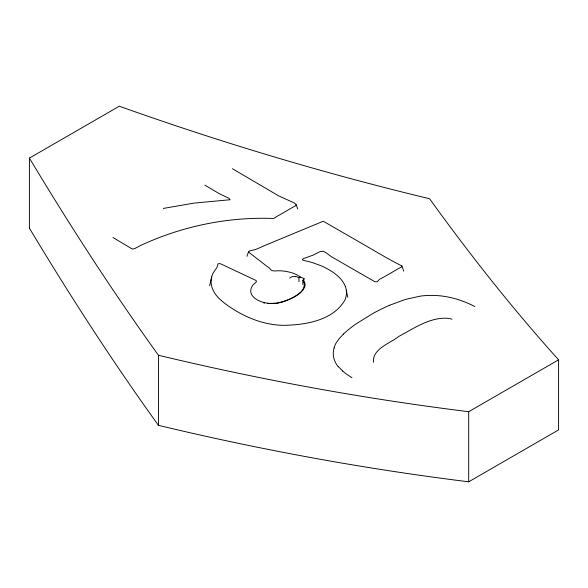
<?xml version="1.0" encoding="UTF-8"?>
<svg xmlns="http://www.w3.org/2000/svg" width="588" height="588" viewBox="0 0 588 588"><rect width="100%" height="100%" fill="white"/><g stroke="black" fill="none" stroke-linecap="round" stroke-linejoin="round"><path stroke-width="0.88" d="M303.202 279.704L304.488 278.925A24.373 14.068 0 0 0 300.358 277.036L300.181 276.897A27.482 15.869 0 0 0 290.031 272.273L287.172 271.634A35.331 20.396 0 0 0 284.261 271.149L281.307 270.84A18.257 10.54 0 0 0 278.94 270.781C276.015 270.634 271.862 272.031 270.083 268.848A9.57 5.527 0 0 0 269.164 267.856L267.195 266.445A32.656 18.853 0 0 1 266.011 265.6L248.673 252.171L249.444 250.973L254.494 249.76A12.914 7.46 0 0 0 256.508 249.15L265.372 245.233A127.353 73.529 0 0 0 267.599 244.336L323.275 221.22L360.143 242.499C374.005 250.437 387.786 258.889 401.92 265.982L401.413 267.114L398.598 268.525A21.462 12.392 0 0 0 396.871 269.473L395.548 270.274A55.368 31.965 0 0 1 394.482 270.921L386.176 275.684A60.05 34.67 0 0 0 384.949 276.419L379.444 279.366L377.129 281.821L374.762 281.667L331.279 256.625L325.634 252.458L323.091 251.252L319.71 251.752L313.228 255.096L303.702 258.529L302.247 259.521L303.239 260.271L312.03 262.439L321.438 265.908A58.447 33.744 0 0 1 326.193 268.172C333.999 272.435 342.135 277.984 345.399 286.65M209.637 285.643L211.717 276.97C212.378 271.707 217.7 268.944 217.979 263.762L220.162 263.637L224.278 265.526A82.812 47.812 0 0 0 226.152 266.43L256.081 280.505L256.449 281.784L253.046 284.879L251.51 287.363A40.3 23.263 0 0 0 251.076 288.649L250.709 290.839A21.006 12.127 0 0 0 253.685 297.219A21.462 12.392 0 0 0 254.398 297.896A23.549 13.598 0 0 0 259.095 300.806L262.248 302.034A18.882 10.9 0 0 0 265.019 302.754A21.374 12.341 0 0 0 276.301 303.18L278.536 302.871A26.159 15.104 0 0 0 282.1 302.078M211.717 276.97C209.196 286.047 214.635 295.007 221.456 300.622M232.429 168.719L278.536 195.797L294.36 202.985L296.168 204.668L295.742 205.66L293.566 206.866A21.719 12.539 0 0 0 292.405 207.461L290.7 208.475A67.488 38.962 0 0 1 289.678 209.085L279.888 214.745A41.939 24.218 0 0 1 278.815 215.333L277.036 216.318A11.914 6.88 0 0 0 276.073 216.987L274.442 218.089A3.168 1.83 0 0 1 272.964 218.464C228.732 216.818 184.095 225.821 143.773 244.042A99.321 57.337 0 0 1 141.973 244.829L134.703 248.57L132.432 249.099L112.947 237.508M334.035 347.942L335.035 345.149A52.148 30.106 0 0 1 336.057 343.098L339.32 338.49L343.429 334.109M246.909 256.353L248.57 251.752M289.575 278.109L292.28 276.536L295.485 276.47M282.1 302.078C290.648 298.726 305.738 294.044 304.202 282.461M300.189 292.78L302.886 290.112L304.657 287.209A20.521 11.848 0 0 0 303.305 279.888L302.849 280.476L302.835 284.533M29.4 228.173L29.4 158.106L119.298 106.2A2582.893 1947.213 35.8 0 0 429.556 198.737A2582.893 809.904 76.5 0 0 558.6 359.79L558.6 429.894L468.702 481.8A2582.893 1947.213 35.8 0 1 158.444 425.337A2582.893 809.904 76.5 0 1 29.4 228.144M29.4 158.076A2582.893 809.904 76.5 0 0 158.444 355.262A2582.893 1947.213 35.8 0 0 468.695 411.696L558.6 359.827M295.514 276.367A18.434 14.09 -71.5 0 1 296.859 276.808L298.954 277.742L300.365 277.029M389.33 305.356L405.58 299.365L420.596 296.08A48.326 27.901 0 0 1 436.575 295.551C449.945 296.33 462.991 300.372 474.825 306.546M286.349 300.659L276.897 303.239L267.731 303.489M163.295 208.424L194.121 203.095L230.099 199.744L228.975 198.354L219.089 193.562L204.852 185.161M264.74 303.092L263.659 302.879M451.988 319.218L450.827 318.88A15.523 8.96 0 0 0 447.174 318.24C429.38 317.395 413.856 328.427 398.818 336.402C390.219 343.363 372.167 348.713 373.468 362.23M342.716 371.021L338.423 366.699M296.168 204.668L297.734 208.983M401.92 265.982L403.794 271.164M346.281 290.156L347.751 297.263M468.702 411.732L468.702 481.8M298.961 277.742L298.961 281.733M158.444 355.226L158.444 425.293M345.406 286.643A55.845 32.244 0 0 1 346.354 290.744L346.472 291.905A45.783 26.431 0 0 1 346.354 294.897L345.678 297.962A91.096 52.597 0 0 1 345.171 299.579C333.455 320.607 305.268 325.024 283.247 325.348C262.072 324.921 241.903 316.094 225.094 303.614A92.059 53.148 0 0 1 221.536 300.696M300.123 292.75A54.162 31.274 0 0 1 286.679 300.497M302.96 280.41A14.068 8.453 -40.3 0 1 303.812 282.666M351.933 377.702A103.4 59.697 0 0 1 342.62 371.065M338.218 366.75A54.927 31.715 0 0 1 334.146 347.956M343.377 334.087A147.948 85.422 0 0 1 356.387 323.716L372.277 313.852A193.055 111.455 0 0 1 389.3 305.334"/></g></svg>
